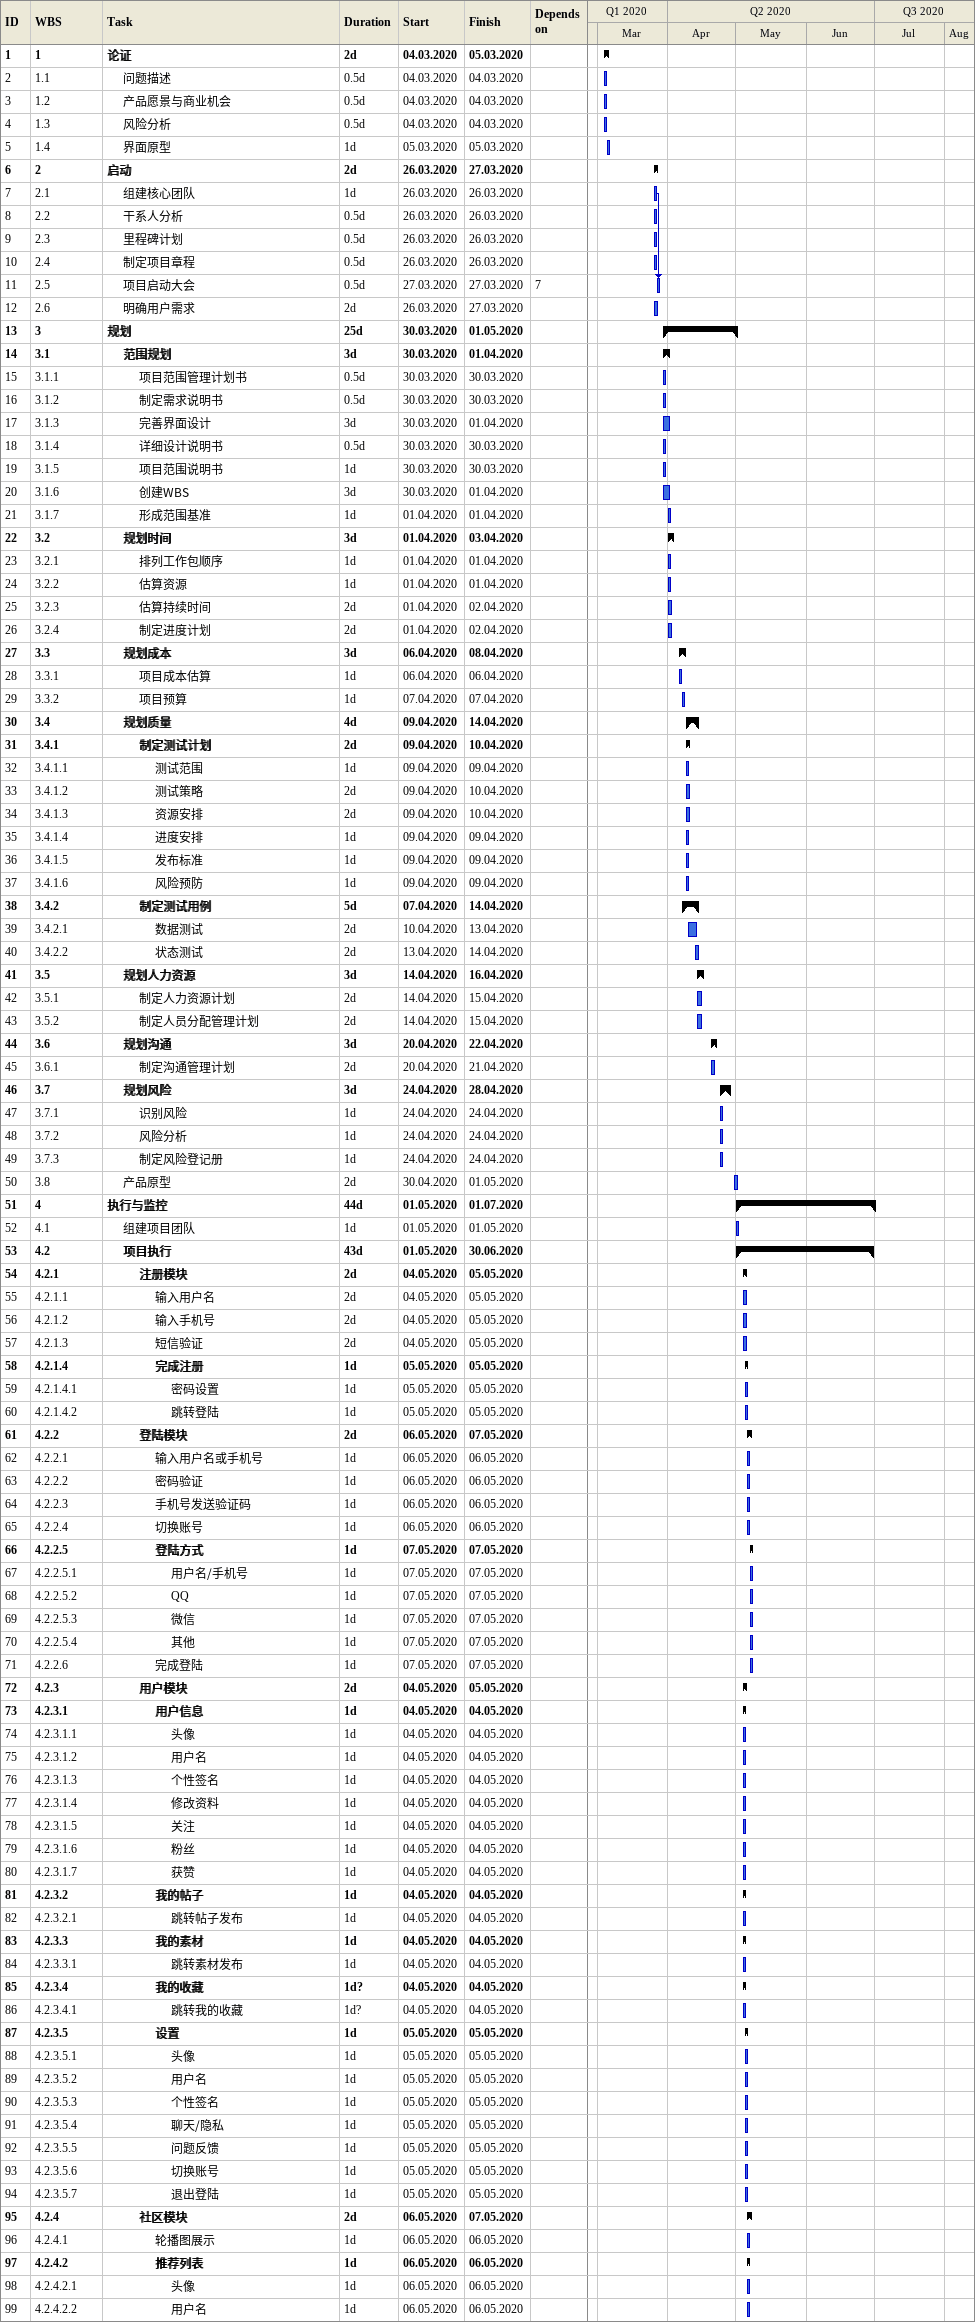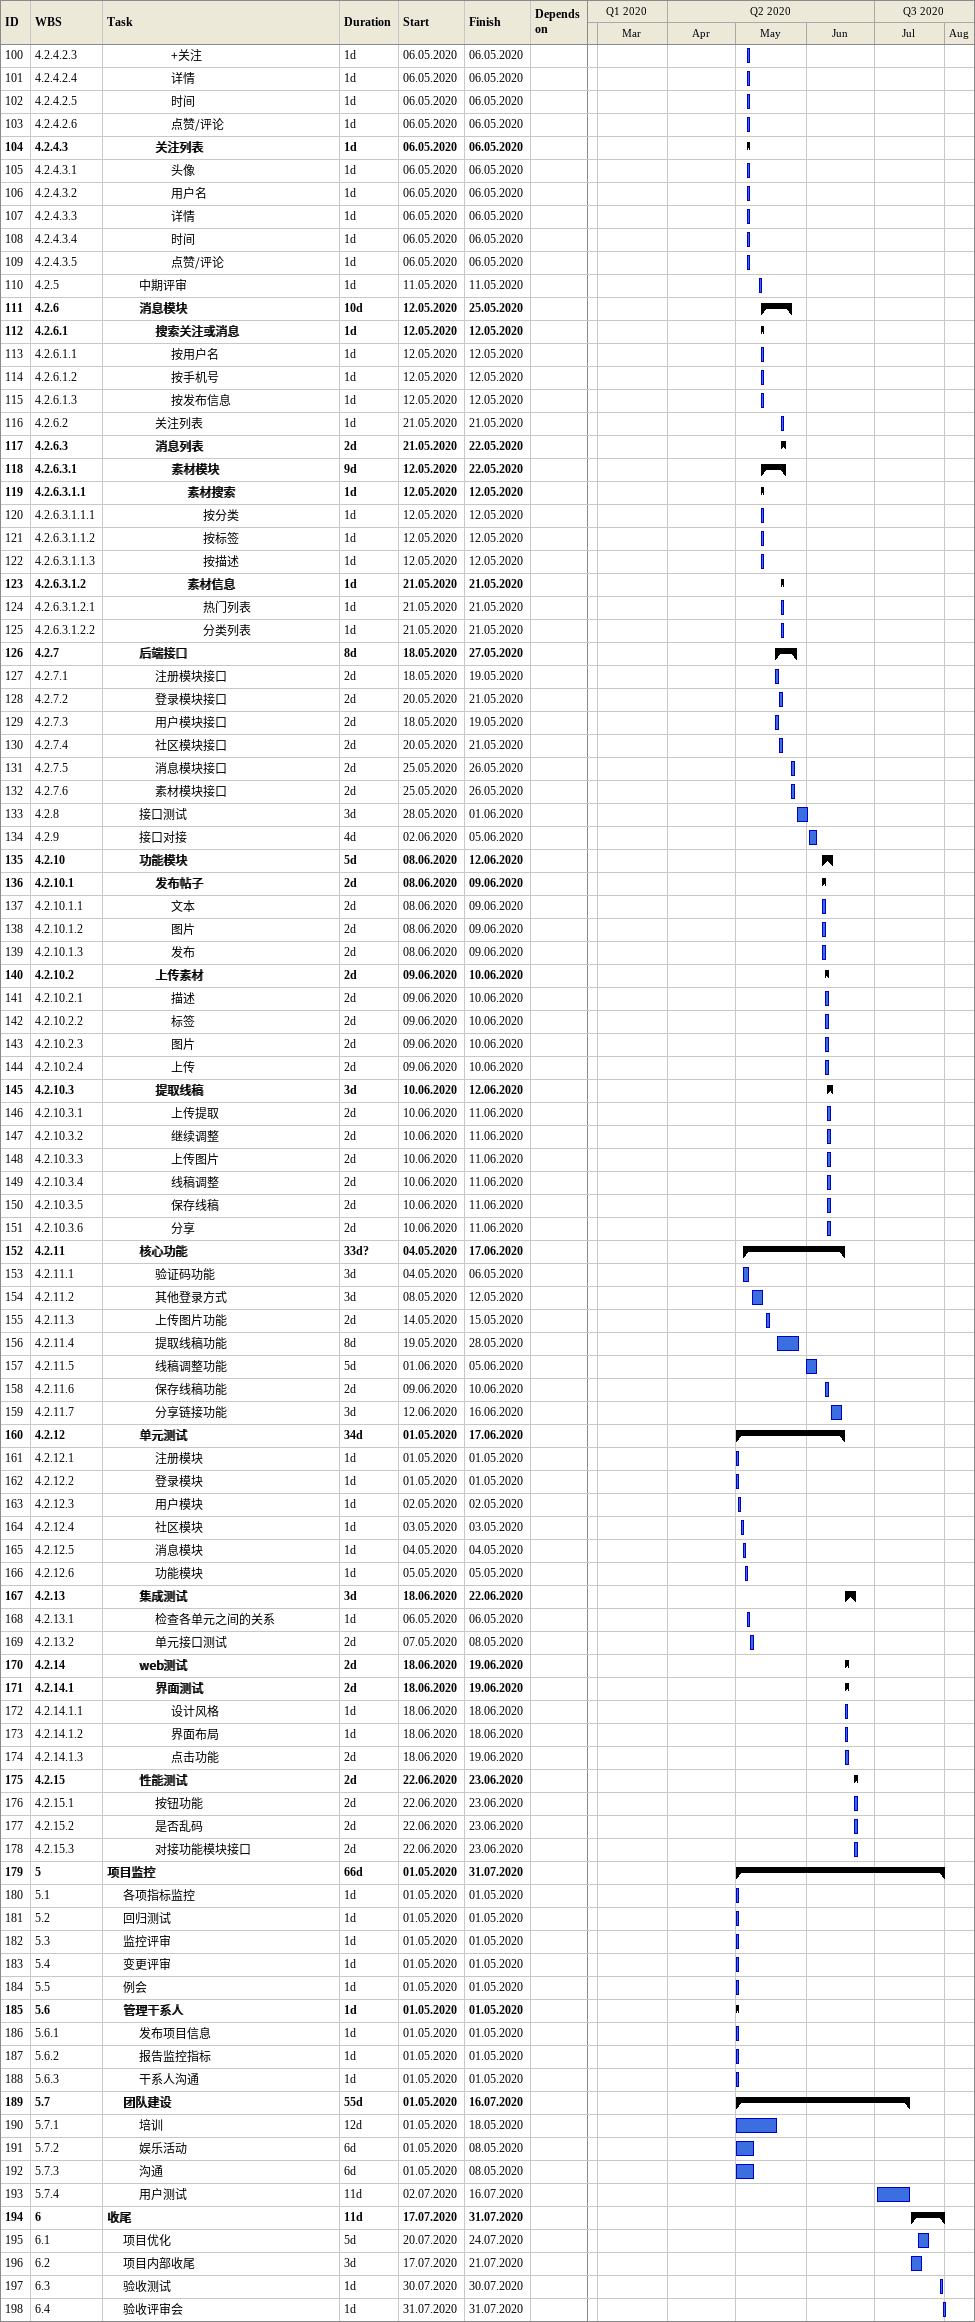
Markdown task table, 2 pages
| ID | WBS | Task | Duration | Start | Finish | Predecessors |
|---|---|---|---|---|---|---|
| 1 | 1 | **论证** | 2d | 2020-03-04 | 2020-03-05 |  |
| 2 | 1.1 | 问题描述 | 0.5d | 2020-03-04 | 2020-03-04 |  |
| 3 | 1.2 | 产品愿景与商业机会 | 0.5d | 2020-03-04 | 2020-03-04 |  |
| 4 | 1.3 | 风险分析 | 0.5d | 2020-03-04 | 2020-03-04 |  |
| 5 | 1.4 | 界面原型 | 1d | 2020-03-05 | 2020-03-05 |  |
| 6 | 2 | **启动** | 2d | 2020-03-26 | 2020-03-27 |  |
| 7 | 2.1 | 组建核心团队 | 1d | 2020-03-26 | 2020-03-26 |  |
| 8 | 2.2 | 干系人分析 | 0.5d | 2020-03-26 | 2020-03-26 |  |
| 9 | 2.3 | 里程碑计划 | 0.5d | 2020-03-26 | 2020-03-26 |  |
| 10 | 2.4 | 制定项目章程 | 0.5d | 2020-03-26 | 2020-03-26 |  |
| 11 | 2.5 | 项目启动大会 | 0.5d | 2020-03-27 | 2020-03-27 | 7 |
| 12 | 2.6 | 明确用户需求 | 2d | 2020-03-26 | 2020-03-27 |  |
| 13 | 3 | **规划** | 25d | 2020-03-30 | 2020-05-01 |  |
| 14 | 3.1 | **范围规划** | 3d | 2020-03-30 | 2020-04-01 |  |
| 15 | 3.1.1 | 项目范围管理计划书 | 0.5d | 2020-03-30 | 2020-03-30 |  |
| 16 | 3.1.2 | 制定需求说明书 | 0.5d | 2020-03-30 | 2020-03-30 |  |
| 17 | 3.1.3 | 完善界面设计 | 3d | 2020-03-30 | 2020-04-01 |  |
| 18 | 3.1.4 | 详细设计说明书 | 0.5d | 2020-03-30 | 2020-03-30 |  |
| 19 | 3.1.5 | 项目范围说明书 | 1d | 2020-03-30 | 2020-03-30 |  |
| 20 | 3.1.6 | 创建WBS | 3d | 2020-03-30 | 2020-04-01 |  |
| 21 | 3.1.7 | 形成范围基准 | 1d | 2020-04-01 | 2020-04-01 |  |
| 22 | 3.2 | **规划时间** | 3d | 2020-04-01 | 2020-04-03 |  |
| 23 | 3.2.1 | 排列工作包顺序 | 1d | 2020-04-01 | 2020-04-01 |  |
| 24 | 3.2.2 | 估算资源 | 1d | 2020-04-01 | 2020-04-01 |  |
| 25 | 3.2.3 | 估算持续时间 | 2d | 2020-04-01 | 2020-04-02 |  |
| 26 | 3.2.4 | 制定进度计划 | 2d | 2020-04-01 | 2020-04-02 |  |
| 27 | 3.3 | **规划成本** | 3d | 2020-04-06 | 2020-04-08 |  |
| 28 | 3.3.1 | 项目成本估算 | 1d | 2020-04-06 | 2020-04-06 |  |
| 29 | 3.3.2 | 项目预算 | 1d | 2020-04-07 | 2020-04-07 |  |
| 30 | 3.4 | **规划质量** | 4d | 2020-04-09 | 2020-04-14 |  |
| 31 | 3.4.1 | **制定测试计划** | 2d | 2020-04-09 | 2020-04-10 |  |
| 32 | 3.4.1.1 | 测试范围 | 1d | 2020-04-09 | 2020-04-09 |  |
| 33 | 3.4.1.2 | 测试策略 | 2d | 2020-04-09 | 2020-04-10 |  |
| 34 | 3.4.1.3 | 资源安排 | 2d | 2020-04-09 | 2020-04-10 |  |
| 35 | 3.4.1.4 | 进度安排 | 1d | 2020-04-09 | 2020-04-09 |  |
| 36 | 3.4.1.5 | 发布标准 | 1d | 2020-04-09 | 2020-04-09 |  |
| 37 | 3.4.1.6 | 风险预防 | 1d | 2020-04-09 | 2020-04-09 |  |
| 38 | 3.4.2 | **制定测试用例** | 5d | 2020-04-07 | 2020-04-14 |  |
| 39 | 3.4.2.1 | 数据测试 | 2d | 2020-04-10 | 2020-04-13 |  |
| 40 | 3.4.2.2 | 状态测试 | 2d | 2020-04-13 | 2020-04-14 |  |
| 41 | 3.5 | **规划人力资源** | 3d | 2020-04-14 | 2020-04-16 |  |
| 42 | 3.5.1 | 制定人力资源计划 | 2d | 2020-04-14 | 2020-04-15 |  |
| 43 | 3.5.2 | 制定人员分配管理计划 | 2d | 2020-04-14 | 2020-04-15 |  |
| 44 | 3.6 | **规划沟通** | 3d | 2020-04-20 | 2020-04-22 |  |
| 45 | 3.6.1 | 制定沟通管理计划 | 2d | 2020-04-20 | 2020-04-21 |  |
| 46 | 3.7 | **规划风险** | 3d | 2020-04-24 | 2020-04-28 |  |
| 47 | 3.7.1 | 识别风险 | 1d | 2020-04-24 | 2020-04-24 |  |
| 48 | 3.7.2 | 风险分析 | 1d | 2020-04-24 | 2020-04-24 |  |
| 49 | 3.7.3 | 制定风险登记册 | 1d | 2020-04-24 | 2020-04-24 |  |
| 50 | 3.8 | 产品原型 | 2d | 2020-04-30 | 2020-05-01 |  |
| 51 | 4 | **执行与监控** | 44d | 2020-05-01 | 2020-07-01 |  |
| 52 | 4.1 | 组建项目团队 | 1d | 2020-05-01 | 2020-05-01 |  |
| 53 | 4.2 | **项目执行** | 43d | 2020-05-01 | 2020-06-30 |  |
| 54 | 4.2.1 | **注册模块** | 2d | 2020-05-04 | 2020-05-05 |  |
| 55 | 4.2.1.1 | 输入用户名 | 2d | 2020-05-04 | 2020-05-05 |  |
| 56 | 4.2.1.2 | 输入手机号 | 2d | 2020-05-04 | 2020-05-05 |  |
| 57 | 4.2.1.3 | 短信验证 | 2d | 2020-05-04 | 2020-05-05 |  |
| 58 | 4.2.1.4 | **完成注册** | 1d | 2020-05-05 | 2020-05-05 |  |
| 59 | 4.2.1.4.1 | 密码设置 | 1d | 2020-05-05 | 2020-05-05 |  |
| 60 | 4.2.1.4.2 | 跳转登陆 | 1d | 2020-05-05 | 2020-05-05 |  |
| 61 | 4.2.2 | **登陆模块** | 2d | 2020-05-06 | 2020-05-07 |  |
| 62 | 4.2.2.1 | 输入用户名或手机号 | 1d | 2020-05-06 | 2020-05-06 |  |
| 63 | 4.2.2.2 | 密码验证 | 1d | 2020-05-06 | 2020-05-06 |  |
| 64 | 4.2.2.3 | 手机号发送验证码 | 1d | 2020-05-06 | 2020-05-06 |  |
| 65 | 4.2.2.4 | 切换账号 | 1d | 2020-05-06 | 2020-05-06 |  |
| 66 | 4.2.2.5 | **登陆方式** | 1d | 2020-05-07 | 2020-05-07 |  |
| 67 | 4.2.2.5.1 | 用户名/手机号 | 1d | 2020-05-07 | 2020-05-07 |  |
| 68 | 4.2.2.5.2 | QQ | 1d | 2020-05-07 | 2020-05-07 |  |
| 69 | 4.2.2.5.3 | 微信 | 1d | 2020-05-07 | 2020-05-07 |  |
| 70 | 4.2.2.5.4 | 其他 | 1d | 2020-05-07 | 2020-05-07 |  |
| 71 | 4.2.2.6 | 完成登陆 | 1d | 2020-05-07 | 2020-05-07 |  |
| 72 | 4.2.3 | **用户模块** | 2d | 2020-05-04 | 2020-05-05 |  |
| 73 | 4.2.3.1 | **用户信息** | 1d | 2020-05-04 | 2020-05-04 |  |
| 74 | 4.2.3.1.1 | 头像 | 1d | 2020-05-04 | 2020-05-04 |  |
| 75 | 4.2.3.1.2 | 用户名 | 1d | 2020-05-04 | 2020-05-04 |  |
| 76 | 4.2.3.1.3 | 个性签名 | 1d | 2020-05-04 | 2020-05-04 |  |
| 77 | 4.2.3.1.4 | 修改资料 | 1d | 2020-05-04 | 2020-05-04 |  |
| 78 | 4.2.3.1.5 | 关注 | 1d | 2020-05-04 | 2020-05-04 |  |
| 79 | 4.2.3.1.6 | 粉丝 | 1d | 2020-05-04 | 2020-05-04 |  |
| 80 | 4.2.3.1.7 | 获赞 | 1d | 2020-05-04 | 2020-05-04 |  |
| 81 | 4.2.3.2 | **我的帖子** | 1d | 2020-05-04 | 2020-05-04 |  |
| 82 | 4.2.3.2.1 | 跳转帖子发布 | 1d | 2020-05-04 | 2020-05-04 |  |
| 83 | 4.2.3.3 | **我的素材** | 1d | 2020-05-04 | 2020-05-04 |  |
| 84 | 4.2.3.3.1 | 跳转素材发布 | 1d | 2020-05-04 | 2020-05-04 |  |
| 85 | 4.2.3.4 | **我的收藏** | 1d? | 2020-05-04 | 2020-05-04 |  |
| 86 | 4.2.3.4.1 | 跳转我的收藏 | 1d? | 2020-05-04 | 2020-05-04 |  |
| 87 | 4.2.3.5 | **设置** | 1d | 2020-05-05 | 2020-05-05 |  |
| 88 | 4.2.3.5.1 | 头像 | 1d | 2020-05-05 | 2020-05-05 |  |
| 89 | 4.2.3.5.2 | 用户名 | 1d | 2020-05-05 | 2020-05-05 |  |
| 90 | 4.2.3.5.3 | 个性签名 | 1d | 2020-05-05 | 2020-05-05 |  |
| 91 | 4.2.3.5.4 | 聊天/隐私 | 1d | 2020-05-05 | 2020-05-05 |  |
| 92 | 4.2.3.5.5 | 问题反馈 | 1d | 2020-05-05 | 2020-05-05 |  |
| 93 | 4.2.3.5.6 | 切换账号 | 1d | 2020-05-05 | 2020-05-05 |  |
| 94 | 4.2.3.5.7 | 退出登陆 | 1d | 2020-05-05 | 2020-05-05 |  |
| 95 | 4.2.4 | **社区模块** | 2d | 2020-05-06 | 2020-05-07 |  |
| 96 | 4.2.4.1 | 轮播图展示 | 1d | 2020-05-06 | 2020-05-06 |  |
| 97 | 4.2.4.2 | **推荐列表** | 1d | 2020-05-06 | 2020-05-06 |  |
| 98 | 4.2.4.2.1 | 头像 | 1d | 2020-05-06 | 2020-05-06 |  |
| 99 | 4.2.4.2.2 | 用户名 | 1d | 2020-05-06 | 2020-05-06 |  |
| 100 | 4.2.4.2.3 | +关注 | 1d | 2020-05-06 | 2020-05-06 |  |
| 101 | 4.2.4.2.4 | 详情 | 1d | 2020-05-06 | 2020-05-06 |  |
| 102 | 4.2.4.2.5 | 时间 | 1d | 2020-05-06 | 2020-05-06 |  |
| 103 | 4.2.4.2.6 | 点赞/评论 | 1d | 2020-05-06 | 2020-05-06 |  |
| 104 | 4.2.4.3 | **关注列表** | 1d | 2020-05-06 | 2020-05-06 |  |
| 105 | 4.2.4.3.1 | 头像 | 1d | 2020-05-06 | 2020-05-06 |  |
| 106 | 4.2.4.3.2 | 用户名 | 1d | 2020-05-06 | 2020-05-06 |  |
| 107 | 4.2.4.3.3 | 详情 | 1d | 2020-05-06 | 2020-05-06 |  |
| 108 | 4.2.4.3.4 | 时间 | 1d | 2020-05-06 | 2020-05-06 |  |
| 109 | 4.2.4.3.5 | 点赞/评论 | 1d | 2020-05-06 | 2020-05-06 |  |
| 110 | 4.2.5 | 中期评审 | 1d | 2020-05-11 | 2020-05-11 |  |
| 111 | 4.2.6 | **消息模块** | 10d | 2020-05-12 | 2020-05-25 |  |
| 112 | 4.2.6.1 | **搜索关注或消息** | 1d | 2020-05-12 | 2020-05-12 |  |
| 113 | 4.2.6.1.1 | 按用户名 | 1d | 2020-05-12 | 2020-05-12 |  |
| 114 | 4.2.6.1.2 | 按手机号 | 1d | 2020-05-12 | 2020-05-12 |  |
| 115 | 4.2.6.1.3 | 按发布信息 | 1d | 2020-05-12 | 2020-05-12 |  |
| 116 | 4.2.6.2 | 关注列表 | 1d | 2020-05-21 | 2020-05-21 |  |
| 117 | 4.2.6.3 | **消息列表** | 2d | 2020-05-21 | 2020-05-22 |  |
| 118 | 4.2.6.3.1 | **素材模块** | 9d | 2020-05-12 | 2020-05-22 |  |
| 119 | 4.2.6.3.1.1 | **素材搜索** | 1d | 2020-05-12 | 2020-05-12 |  |
| 120 | 4.2.6.3.1.1.1 | 按分类 | 1d | 2020-05-12 | 2020-05-12 |  |
| 121 | 4.2.6.3.1.1.2 | 按标签 | 1d | 2020-05-12 | 2020-05-12 |  |
| 122 | 4.2.6.3.1.1.3 | 按描述 | 1d | 2020-05-12 | 2020-05-12 |  |
| 123 | 4.2.6.3.1.2 | **素材信息** | 1d | 2020-05-21 | 2020-05-21 |  |
| 124 | 4.2.6.3.1.2.1 | 热门列表 | 1d | 2020-05-21 | 2020-05-21 |  |
| 125 | 4.2.6.3.1.2.2 | 分类列表 | 1d | 2020-05-21 | 2020-05-21 |  |
| 126 | 4.2.7 | **后端接口** | 8d | 2020-05-18 | 2020-05-27 |  |
| 127 | 4.2.7.1 | 注册模块接口 | 2d | 2020-05-18 | 2020-05-19 |  |
| 128 | 4.2.7.2 | 登录模块接口 | 2d | 2020-05-20 | 2020-05-21 |  |
| 129 | 4.2.7.3 | 用户模块接口 | 2d | 2020-05-18 | 2020-05-19 |  |
| 130 | 4.2.7.4 | 社区模块接口 | 2d | 2020-05-20 | 2020-05-21 |  |
| 131 | 4.2.7.5 | 消息模块接口 | 2d | 2020-05-25 | 2020-05-26 |  |
| 132 | 4.2.7.6 | 素材模块接口 | 2d | 2020-05-25 | 2020-05-26 |  |
| 133 | 4.2.8 | 接口测试 | 3d | 2020-05-28 | 2020-06-01 |  |
| 134 | 4.2.9 | 接口对接 | 4d | 2020-06-02 | 2020-06-05 |  |
| 135 | 4.2.10 | **功能模块** | 5d | 2020-06-08 | 2020-06-12 |  |
| 136 | 4.2.10.1 | **发布帖子** | 2d | 2020-06-08 | 2020-06-09 |  |
| 137 | 4.2.10.1.1 | 文本 | 2d | 2020-06-08 | 2020-06-09 |  |
| 138 | 4.2.10.1.2 | 图片 | 2d | 2020-06-08 | 2020-06-09 |  |
| 139 | 4.2.10.1.3 | 发布 | 2d | 2020-06-08 | 2020-06-09 |  |
| 140 | 4.2.10.2 | **上传素材** | 2d | 2020-06-09 | 2020-06-10 |  |
| 141 | 4.2.10.2.1 | 描述 | 2d | 2020-06-09 | 2020-06-10 |  |
| 142 | 4.2.10.2.2 | 标签 | 2d | 2020-06-09 | 2020-06-10 |  |
| 143 | 4.2.10.2.3 | 图片 | 2d | 2020-06-09 | 2020-06-10 |  |
| 144 | 4.2.10.2.4 | 上传 | 2d | 2020-06-09 | 2020-06-10 |  |
| 145 | 4.2.10.3 | **提取线稿** | 3d | 2020-06-10 | 2020-06-12 |  |
| 146 | 4.2.10.3.1 | 上传提取 | 2d | 2020-06-10 | 2020-06-11 |  |
| 147 | 4.2.10.3.2 | 继续调整 | 2d | 2020-06-10 | 2020-06-11 |  |
| 148 | 4.2.10.3.3 | 上传图片 | 2d | 2020-06-10 | 2020-06-11 |  |
| 149 | 4.2.10.3.4 | 线稿调整 | 2d | 2020-06-10 | 2020-06-11 |  |
| 150 | 4.2.10.3.5 | 保存线稿 | 2d | 2020-06-10 | 2020-06-11 |  |
| 151 | 4.2.10.3.6 | 分享 | 2d | 2020-06-10 | 2020-06-11 |  |
| 152 | 4.2.11 | **核心功能** | 33d? | 2020-05-04 | 2020-06-17 |  |
| 153 | 4.2.11.1 | 验证码功能 | 3d | 2020-05-04 | 2020-05-06 |  |
| 154 | 4.2.11.2 | 其他登录方式 | 3d | 2020-05-08 | 2020-05-12 |  |
| 155 | 4.2.11.3 | 上传图片功能 | 2d | 2020-05-14 | 2020-05-15 |  |
| 156 | 4.2.11.4 | 提取线稿功能 | 8d | 2020-05-19 | 2020-05-28 |  |
| 157 | 4.2.11.5 | 线稿调整功能 | 5d | 2020-06-01 | 2020-06-05 |  |
| 158 | 4.2.11.6 | 保存线稿功能 | 2d | 2020-06-09 | 2020-06-10 |  |
| 159 | 4.2.11.7 | 分享链接功能 | 3d | 2020-06-12 | 2020-06-16 |  |
| 160 | 4.2.12 | **单元测试** | 34d | 2020-05-01 | 2020-06-17 |  |
| 161 | 4.2.12.1 | 注册模块 | 1d | 2020-05-01 | 2020-05-01 |  |
| 162 | 4.2.12.2 | 登录模块 | 1d | 2020-05-01 | 2020-05-01 |  |
| 163 | 4.2.12.3 | 用户模块 | 1d | 2020-05-02 | 2020-05-02 |  |
| 164 | 4.2.12.4 | 社区模块 | 1d | 2020-05-03 | 2020-05-03 |  |
| 165 | 4.2.12.5 | 消息模块 | 1d | 2020-05-04 | 2020-05-04 |  |
| 166 | 4.2.12.6 | 功能模块 | 1d | 2020-05-05 | 2020-05-05 |  |
| 167 | 4.2.13 | **集成测试** | 3d | 2020-06-18 | 2020-06-22 |  |
| 168 | 4.2.13.1 | 检查各单元之间的关系 | 1d | 2020-05-06 | 2020-05-06 |  |
| 169 | 4.2.13.2 | 单元接口测试 | 2d | 2020-05-07 | 2020-05-08 |  |
| 170 | 4.2.14 | **web测试** | 2d | 2020-06-18 | 2020-06-19 |  |
| 171 | 4.2.14.1 | **界面测试** | 2d | 2020-06-18 | 2020-06-19 |  |
| 172 | 4.2.14.1.1 | 设计风格 | 1d | 2020-06-18 | 2020-06-18 |  |
| 173 | 4.2.14.1.2 | 界面布局 | 1d | 2020-06-18 | 2020-06-18 |  |
| 174 | 4.2.14.1.3 | 点击功能 | 2d | 2020-06-18 | 2020-06-19 |  |
| 175 | 4.2.15 | **性能测试** | 2d | 2020-06-22 | 2020-06-23 |  |
| 176 | 4.2.15.1 | 按钮功能 | 2d | 2020-06-22 | 2020-06-23 |  |
| 177 | 4.2.15.2 | 是否乱码 | 2d | 2020-06-22 | 2020-06-23 |  |
| 178 | 4.2.15.3 | 对接功能模块接口 | 2d | 2020-06-22 | 2020-06-23 |  |
| 179 | 5 | **项目监控** | 66d | 2020-05-01 | 2020-07-31 |  |
| 180 | 5.1 | 各项指标监控 | 1d | 2020-05-01 | 2020-05-01 |  |
| 181 | 5.2 | 回归测试 | 1d | 2020-05-01 | 2020-05-01 |  |
| 182 | 5.3 | 监控评审 | 1d | 2020-05-01 | 2020-05-01 |  |
| 183 | 5.4 | 变更评审 | 1d | 2020-05-01 | 2020-05-01 |  |
| 184 | 5.5 | 例会 | 1d | 2020-05-01 | 2020-05-01 |  |
| 185 | 5.6 | **管理干系人** | 1d | 2020-05-01 | 2020-05-01 |  |
| 186 | 5.6.1 | 发布项目信息 | 1d | 2020-05-01 | 2020-05-01 |  |
| 187 | 5.6.2 | 报告监控指标 | 1d | 2020-05-01 | 2020-05-01 |  |
| 188 | 5.6.3 | 干系人沟通 | 1d | 2020-05-01 | 2020-05-01 |  |
| 189 | 5.7 | **团队建设** | 55d | 2020-05-01 | 2020-07-16 |  |
| 190 | 5.7.1 | 培训 | 12d | 2020-05-01 | 2020-05-18 |  |
| 191 | 5.7.2 | 娱乐活动 | 6d | 2020-05-01 | 2020-05-08 |  |
| 192 | 5.7.3 | 沟通 | 6d | 2020-05-01 | 2020-05-08 |  |
| 193 | 5.7.4 | 用户测试 | 11d | 2020-07-02 | 2020-07-16 |  |
| 194 | 6 | **收尾** | 11d | 2020-07-17 | 2020-07-31 |  |
| 195 | 6.1 | 项目优化 | 5d | 2020-07-20 | 2020-07-24 |  |
| 196 | 6.2 | 项目内部收尾 | 3d | 2020-07-17 | 2020-07-21 |  |
| 197 | 6.3 | 验收测试 | 1d | 2020-07-30 | 2020-07-30 |  |
| 198 | 6.4 | 验收评审会 | 1d | 2020-07-31 | 2020-07-31 |  |
